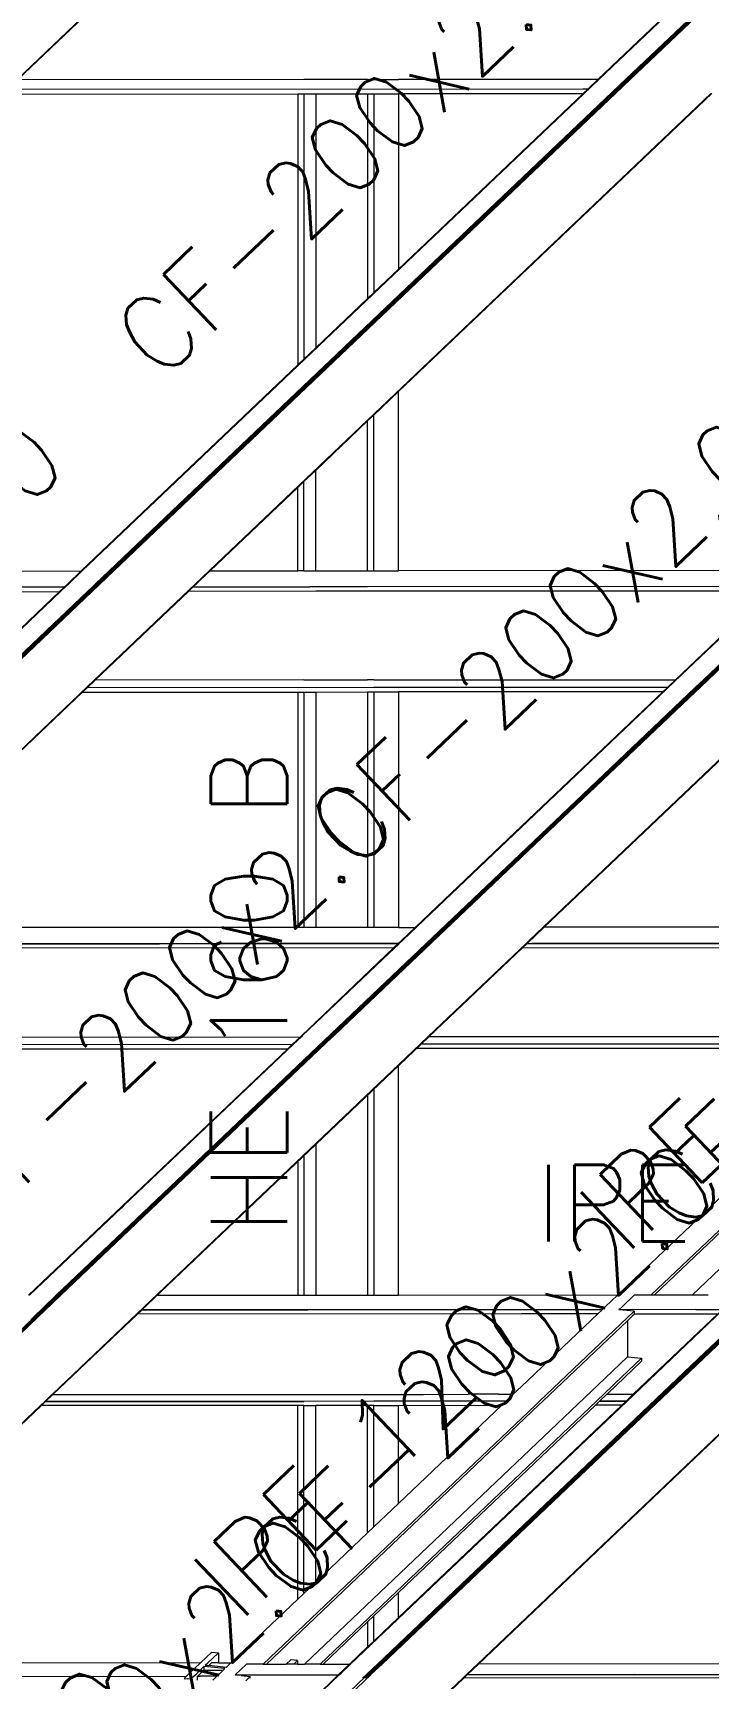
# Model space of a CAD drawing. Header units: millimetres. Extents: x 0 to 42, y 0 to 29.7.
# Drawn here: x 12.667 to 14.018, y 17.02 to 20.312 of the extents above; entities that cross this region are included whole.
import ezdxf
from ezdxf.enums import TextEntityAlignment as Align

# ---------------------------------------------------------------- set-up
doc = ezdxf.new("R2010")
doc.units = ezdxf.units.MM
doc.layers.add('BARRAS_DE_ACERO', color=7, linetype='Continuous', lineweight=9)
doc.layers.add('REFERENCIA_DE_LAS_BARRAS', color=2, linetype='Continuous', lineweight=9)
doc.styles.add('CYPETXT', font='romans__.ttf', dxfattribs={"height": 0.2})

msp = doc.modelspace()

# ---------------------------------------------------------------- linework, layer by layer
at = {"layer": 'BARRAS_DE_ACERO'}
for p, q in [((13.82565, 20.19049), (14.13894, 20.48845)), ((14.13679, 20.48845), (13.85476, 20.22022)), ((14.14145, 20.48845), (13.85959, 20.22038)), ((14.14394, 20.48845), (13.86077, 20.21914)), ((14.04951, 20.45784), (13.79925, 20.21983)), ((14.04139, 20.44872), (13.79995, 20.2191)), ((13.86176, 20.2181), (14.11387, 20.45787)), ((12.86729, 20.43969), (12.63539, 20.21914)), ((12.86741, 20.43809), (12.6364, 20.21839)), ((12.86722, 20.4383), (12.6527, 20.2343)), ((13.79792, 20.21909), (14.0291, 20.43896)), ((13.20955, 20.21874), (12.6364, 20.21839)), ((13.86176, 20.2181), (12.82885, 19.23574)), ((13.85476, 20.22022), (13.00149, 19.40872)), ((13.85959, 20.22038), (13.0032, 19.4059)), ((13.337, 20.21881), (13.20955, 20.21874)), ((13.337, 20.21881), (13.3988, 20.21885)), ((13.79792, 20.21909), (13.3988, 20.21885)), ((13.79792, 20.21909), (13.77809, 20.20023)), ((13.79847, 20.21909), (13.77864, 20.20023)), ((13.79925, 20.21983), (13.79847, 20.21909)), ((13.842, 20.20129), (13.86077, 20.21914)), ((12.6063, 20.18976), (13.19719, 20.19012)), ((12.61656, 20.19952), (13.76781, 20.20022)), ((13.82565, 20.19049), (12.82178, 19.23574)), ((13.76837, 20.19046), (12.95135, 19.41343)), ((13.84093, 20.20027), (13.00387, 19.40418)), ((14.02385, 20.19061), (13.0207, 19.23656)), ((13.19719, 20.19012), (13.19719, 19.64777)), ((13.20955, 20.19013), (13.20955, 19.65953)), ((13.23304, 20.19014), (13.23304, 19.68187)), ((13.337, 20.1902), (13.337, 19.78074)), ((13.3988, 19.59445), (14.02564, 20.19061)), ((13.67006, 19.85284), (14.02521, 20.19061)), ((13.77808, 20.20022), (13.76782, 20.19046)), ((13.76837, 20.19046), (13.77864, 20.20023)), ((13.842, 20.20129), (13.84093, 20.20027)), ((13.67006, 19.85284), (13.3457, 19.54435)), ((13.34936, 19.79249), (13.337, 19.78074)), ((13.337, 19.78074), (13.23304, 19.68187)), ((13.23304, 19.68187), (13.20955, 19.65953)), ((13.34936, 19.54743), (13.3988, 19.59445)), ((13.3988, 19.23609), (13.3988, 19.59445)), ((13.3457, 19.54435), (13.18352, 19.39011)), ((12.95135, 19.41343), (12.76448, 19.23571)), ((12.76595, 19.23571), (12.95336, 19.41394)), ((12.81961, 19.23574), (13.00149, 19.40872)), ((13.0032, 19.4059), (12.82428, 19.23574)), ((13.00387, 19.40418), (12.82676, 19.23574)), ((13.10243, 19.31299), (13.18352, 19.39011)), ((13.10243, 19.31299), (13.06189, 19.27443)), ((13.04162, 19.25515), (13.06189, 19.27443)), ((12.82885, 19.23574), (12.59892, 19.01706)), ((12.76393, 19.23571), (12.73676, 19.20987)), ((12.79146, 19.20216), (12.82676, 19.23574)), ((12.81961, 19.23574), (12.79244, 19.2099)), ((12.7946, 19.2099), (12.82178, 19.23574)), ((12.79711, 19.2099), (12.82428, 19.23574)), ((12.99279, 19.21002), (13.0207, 19.23656)), ((13.02135, 19.23587), (12.99417, 19.21002)), ((13.02169, 19.23586), (13.00171, 19.21685)), ((13.02166, 19.23617), (13.02135, 19.23587)), ((13.02198, 19.23647), (13.02166, 19.23617)), ((13.02176, 19.23586), (13.02169, 19.23586)), ((13.02198, 19.23647), (13.02261, 19.23707)), ((13.02388, 19.23828), (13.02261, 19.23707)), ((13.02641, 19.24069), (13.02388, 19.23828)), ((13.02641, 19.24069), (13.03148, 19.24551)), ((13.04162, 19.25515), (13.03148, 19.24551)), ((13.20955, 19.23598), (13.19719, 19.23597)), ((13.20955, 19.23598), (13.23304, 19.23599)), ((13.23304, 19.23599), (13.337, 19.23605)), ((13.337, 19.23605), (13.34936, 19.23606)), ((13.34936, 19.23606), (13.3988, 19.23609)), ((14.18329, 19.23657), (13.3988, 19.23609)), ((12.72989, 19.20334), (12.08553, 19.20295)), ((12.51994, 19.00173), (12.72294, 19.1948)), ((12.72064, 19.19454), (12.53398, 19.01702)), ((12.58968, 19.01706), (12.77633, 19.19457)), ((12.59184, 19.01706), (12.78532, 19.20107)), ((12.59684, 19.01706), (12.79146, 19.20216)), ((12.78659, 19.19989), (12.69233, 19.11024)), ((12.72294, 19.1948), (12.73192, 19.20334)), ((12.72989, 19.20334), (12.73676, 19.20987)), ((12.77633, 19.19457), (12.78561, 19.2034)), ((12.78532, 19.20107), (12.78777, 19.2034)), ((12.78561, 19.2034), (12.79244, 19.2099)), ((12.78659, 19.19989), (12.79025, 19.20337)), ((12.7946, 19.2099), (12.78777, 19.2034)), ((12.99279, 19.21002), (12.79001, 19.01717)), ((12.79302, 19.20601), (12.79025, 19.20337)), ((12.9818, 19.19825), (12.79162, 19.01738)), ((12.97848, 19.19469), (12.79182, 19.01717)), ((12.79711, 19.2099), (12.79302, 19.20601)), ((12.97848, 19.19469), (12.98752, 19.20329)), ((13.23304, 19.19484), (12.97848, 19.19469)), ((12.9818, 19.19825), (12.98751, 19.20369)), ((12.99417, 19.21002), (12.98751, 19.20369)), ((12.98766, 19.20349), (12.99453, 19.21002)), ((12.98773, 19.20349), (13.22131, 19.20364)), ((13.00171, 19.21685), (12.99453, 19.21002)), ((13.33596, 19.2037), (13.22131, 19.20364)), ((14.13999, 19.19539), (13.23304, 19.19484)), ((13.95333, 19.01787), (14.13999, 19.19539)), ((14.14982, 19.20421), (13.9541, 19.01807)), ((13.97816, 19.03955), (14.15814, 19.21073)), ((14.2118, 19.21076), (14.00904, 19.01792)), ((14.01118, 19.01792), (14.21395, 19.21076)), ((14.0137, 19.01792), (14.21647, 19.21076)), ((14.0162, 19.01792), (14.21896, 19.21076)), ((14.01828, 19.01792), (14.21339, 19.20347)), ((12.69233, 19.11024), (12.59436, 19.01706)), ((13.40723, 18.49656), (13.97816, 19.03955)), ((12.23686, 18.48978), (12.77555, 19.0021)), ((12.79001, 19.01717), (12.24187, 18.49585)), ((12.77555, 19.0021), (12.79162, 19.01738)), ((12.79182, 19.01717), (12.77575, 19.00189)), ((13.34936, 19.00224), (12.77575, 19.00189)), ((13.20955, 19.01742), (12.79182, 19.01717)), ((13.34944, 19.0175), (13.33706, 19.0175)), ((13.34944, 19.0175), (13.95333, 19.01787)), ((13.92798, 18.99376), (13.3988, 18.99344)), ((13.9541, 19.01807), (13.4054, 18.49623)), ((13.92798, 18.99376), (13.61841, 18.69934)), ((13.99284, 19.0025), (13.66904, 18.69457)), ((14.00581, 19.01281), (13.67006, 18.69349)), ((14.00202, 19.00681), (13.67125, 18.69223)), ((14.18539, 18.99391), (13.67191, 18.50556)), ((13.6739, 18.69041), (13.99292, 18.99379)), ((13.6884, 18.52255), (14.18401, 18.99391)), ((13.6902, 18.52255), (14.18582, 18.99391)), ((13.93727, 19.0026), (13.92798, 18.99376)), ((13.95333, 19.01787), (13.93727, 19.0026)), ((14.00902, 19.0179), (13.99284, 19.0025)), ((13.99292, 18.99379), (14.00221, 19.00263)), ((14.00889, 19.01097), (14.00012, 19.00263)), ((14.01368, 19.0179), (14.00202, 19.00681)), ((14.00221, 19.00263), (14.01828, 19.01792)), ((14.01116, 19.0179), (14.00581, 19.01281)), ((14.01618, 19.0179), (14.00889, 19.01097)), ((14.00904, 19.01792), (14.00902, 19.0179)), ((14.01116, 19.0179), (14.01118, 19.01792)), ((14.01368, 19.0179), (14.0137, 19.01792)), ((14.01618, 19.0179), (14.0162, 19.01792)), ((12.76647, 18.99306), (12.27086, 18.52169)), ((13.19719, 18.99332), (13.19719, 18.52225)), ((13.20955, 18.99333), (13.20955, 18.52226)), ((13.23304, 18.99334), (13.23304, 18.52227)), ((13.337, 18.9934), (13.337, 18.52233)), ((13.34936, 18.99341), (13.34936, 18.52234)), ((13.67232, 18.68891), (13.28527, 18.3208)), ((13.67125, 18.69223), (13.30313, 18.34212)), ((13.67004, 18.69349), (13.31955, 18.36013)), ((13.66904, 18.69457), (13.41326, 18.4513)), ((13.67331, 18.68985), (13.67232, 18.68891)), ((13.67233, 18.6909), (13.67234, 18.6909)), ((13.67252, 18.69107), (13.67234, 18.6909)), ((13.67252, 18.69107), (13.67272, 18.69126)), ((13.67272, 18.69126), (13.67311, 18.69163)), ((13.6739, 18.69238), (13.67311, 18.69163)), ((13.67331, 18.68985), (13.6739, 18.69041)), ((13.19719, 18.52225), (12.27086, 18.52169)), ((13.20955, 18.52226), (13.19719, 18.52225)), ((13.23304, 18.52227), (13.20955, 18.52226)), ((13.337, 18.52233), (13.23304, 18.52227)), ((13.34936, 18.52234), (13.337, 18.52233)), ((13.3988, 18.52237), (13.34936, 18.52234)), ((13.69014, 18.52255), (13.65615, 18.49023)), ((13.6884, 18.52255), (13.66124, 18.49671)), ((13.67191, 18.50556), (13.6626, 18.49671)), ((13.6902, 18.52255), (13.69014, 18.52255)), ((14.51051, 18.52305), (13.6902, 18.52255)), ((13.38907, 18.48122), (12.22757, 18.48052)), ((12.92014, 18.48977), (13.04264, 18.48985)), ((13.04264, 18.48985), (13.20955, 18.48996)), ((13.21015, 18.48993), (13.04295, 18.48983)), ((13.04295, 18.48981), (13.2245, 18.48993)), ((13.20246, 18.30373), (13.38907, 18.48122)), ((13.24043, 18.48998), (13.20955, 18.48996)), ((13.21015, 18.48993), (13.24043, 18.48995)), ((13.2245, 18.48993), (13.24055, 18.48994)), ((13.27399, 18.49), (13.24043, 18.48998)), ((13.24055, 18.48995), (13.24043, 18.48995)), ((13.34936, 18.49005), (13.27399, 18.49)), ((13.39833, 18.49003), (13.29719, 18.48998)), ((13.31007, 18.40555), (13.37933, 18.47142)), ((13.31264, 18.4066), (13.38006, 18.47073)), ((13.39838, 18.49008), (13.34936, 18.49005)), ((13.37933, 18.47142), (13.38656, 18.4783)), ((13.38006, 18.47073), (13.39929, 18.48901)), ((13.39633, 18.48759), (13.38656, 18.4783)), ((13.39833, 18.49003), (13.38907, 18.48122)), ((13.39633, 18.48759), (13.3986, 18.48975)), ((13.39835, 18.49005), (13.39833, 18.49003)), ((13.39838, 18.49008), (13.40519, 18.49656)), ((13.3986, 18.48975), (13.39889, 18.49003)), ((13.39889, 18.49003), (13.39894, 18.49008)), ((13.4054, 18.49623), (13.39894, 18.49008)), ((13.40042, 18.49008), (13.39929, 18.48901)), ((13.40723, 18.49656), (13.40042, 18.49008)), ((13.45848, 18.30388), (13.65443, 18.49023)), ((13.46028, 18.30388), (13.64691, 18.48138)), ((13.51798, 18.35916), (13.65562, 18.49006)), ((13.656, 18.49003), (13.64691, 18.48138)), ((13.66124, 18.49671), (13.65443, 18.49023)), ((13.65579, 18.49023), (13.65562, 18.49006)), ((13.65579, 18.49023), (13.6626, 18.49671)), ((13.6561, 18.49018), (13.6656, 18.49019)), ((13.65613, 18.49021), (13.65615, 18.49023)), ((13.65613, 18.49021), (13.66594, 18.49022)), ((13.65615, 18.49023), (13.66608, 18.49024)), ((13.66594, 18.49019), (13.6656, 18.49019)), ((13.66767, 18.49022), (13.66594, 18.49022)), ((13.66594, 18.49019), (13.66767, 18.49019)), ((13.66767, 18.49024), (13.66608, 18.49024)), ((13.68741, 18.49025), (13.66767, 18.49024)), ((13.66767, 18.49022), (13.68749, 18.49023)), ((13.66767, 18.49019), (13.68897, 18.4902)), ((14.11065, 18.49051), (13.68741, 18.49025)), ((13.68749, 18.49023), (13.68897, 18.49023)), ((14.57751, 18.49076), (13.68897, 18.49023)), ((13.68897, 18.4902), (14.11065, 18.49046)), ((13.41326, 18.4513), (13.20955, 18.25757)), ((13.20627, 18.30544), (13.31264, 18.4066)), ((13.31007, 18.40555), (13.23585, 18.33496)), ((13.26028, 18.30376), (13.31955, 18.36013)), ((13.30313, 18.34212), (13.26408, 18.30498)), ((13.51798, 18.35916), (13.46008, 18.30409)), ((12.65885, 17.7862), (13.20299, 18.30371)), ((12.89779, 17.95663), (13.26408, 18.30498)), ((12.90136, 17.95568), (13.26623, 18.30269)), ((13.18639, 18.28846), (13.20243, 18.30371)), ((13.18841, 18.28846), (13.20447, 18.30373)), ((13.20246, 18.30373), (13.20243, 18.30371)), ((13.20299, 18.30371), (13.20301, 18.30373)), ((13.20481, 18.30544), (13.20301, 18.30373)), ((13.20627, 18.30544), (13.20447, 18.30373)), ((13.20481, 18.30544), (13.22093, 18.32077)), ((13.23226, 18.33155), (13.22093, 18.32077)), ((13.23585, 18.33496), (13.23226, 18.33155)), ((13.26522, 18.30374), (13.26494, 18.30347)), ((13.26524, 18.30376), (13.26522, 18.30374)), ((13.28317, 18.3208), (13.26524, 18.30376)), ((13.26733, 18.30374), (13.26623, 18.30269)), ((13.26735, 18.30376), (13.26733, 18.30374)), ((13.26915, 18.30547), (13.26735, 18.30376)), ((13.26915, 18.30547), (13.28527, 18.3208)), ((13.46028, 18.30388), (13.44422, 18.28861)), ((13.46028, 18.30388), (14.3816, 18.30443)), ((13.90476, 17.78695), (14.44892, 18.30448)), ((12.02486, 18.28774), (13.18639, 18.28846)), ((12.08548, 18.27894), (13.17708, 18.2796)), ((12.84587, 17.96461), (13.17708, 18.2796)), ((12.84928, 17.96592), (13.18841, 18.28846)), ((12.88944, 17.76269), (13.44242, 18.28861)), ((13.17708, 18.2796), (13.18639, 18.28846)), ((14.36555, 18.28917), (13.44422, 18.28861)), ((13.83743, 17.78691), (14.35625, 18.28032)), ((13.20955, 18.25757), (12.71396, 17.78623)), ((13.34936, 18.19839), (13.337, 18.18663)), ((13.23304, 18.08817), (12.76151, 17.63972)), ((12.91612, 17.78635), (13.19719, 18.05366)), ((12.84587, 17.96461), (12.65828, 17.7862)), ((12.84462, 17.96149), (12.6603, 17.7862)), ((12.89779, 17.95663), (12.71862, 17.78623)), ((12.7232, 17.78623), (12.90136, 17.95568)), ((12.84462, 17.96149), (12.8489, 17.96556)), ((12.84928, 17.96592), (12.8489, 17.96556)), ((12.7232, 17.78623), (12.53061, 17.60307)), ((12.68386, 17.75317), (12.71862, 17.78623)), ((12.71396, 17.78623), (12.68908, 17.76257)), ((12.72109, 17.78623), (12.69015, 17.7568)), ((12.69123, 17.76257), (12.71611, 17.78623)), ((12.88517, 17.75698), (12.91605, 17.78635)), ((12.91605, 17.78635), (12.91612, 17.78635)), ((12.91612, 17.78635), (13.19719, 17.78652)), ((13.3988, 17.78664), (13.83743, 17.78691)), ((13.83743, 17.78691), (13.81256, 17.76325)), ((13.84623, 17.76327), (13.8711, 17.78693)), ((13.8711, 17.78693), (13.90476, 17.78695)), ((13.90476, 17.78695), (13.91108, 17.78695)), ((13.98719, 17.787), (14.01854, 17.78702)), ((12.52353, 17.60307), (12.67054, 17.74288)), ((12.67966, 17.74917), (12.52603, 17.60307)), ((12.59919, 17.67029), (12.68184, 17.7489)), ((12.67446, 17.74866), (12.6627, 17.73748)), ((12.67054, 17.74288), (12.68147, 17.75328)), ((12.68386, 17.75317), (12.67966, 17.74917)), ((12.6823, 17.75407), (12.68147, 17.75328)), ((12.69015, 17.7568), (12.68184, 17.7489)), ((12.6823, 17.75407), (12.68517, 17.7568)), ((12.68517, 17.7568), (12.6852, 17.75683)), ((12.69123, 17.76257), (12.6852, 17.75683)), ((12.87662, 17.74878), (12.70721, 17.58765)), ((12.88944, 17.76269), (12.76106, 17.64059)), ((12.87662, 17.74878), (12.88421, 17.756)), ((13.64476, 17.74925), (12.87662, 17.74878)), ((12.88497, 17.75672), (12.88421, 17.756)), ((12.88513, 17.75695), (12.88517, 17.75698)), ((12.88518, 17.75692), (12.88528, 17.75692)), ((12.88521, 17.75695), (13.21097, 17.75714)), ((13.20593, 17.75711), (12.88528, 17.75692)), ((13.21184, 17.75712), (13.20593, 17.75711)), ((13.21185, 17.75712), (13.21184, 17.75712)), ((13.21185, 17.75712), (13.21707, 17.75712)), ((13.21736, 17.75712), (13.21707, 17.75712)), ((13.39883, 17.75724), (13.21736, 17.75712)), ((13.36375, 17.04838), (14.11019, 17.75828)), ((13.8065, 17.75749), (13.39883, 17.75724)), ((13.54593, 17.224), (14.10524, 17.75593)), ((13.68126, 17.57439), (13.87061, 17.75447)), ((13.8065, 17.75749), (13.79793, 17.74934)), ((13.8065, 17.75749), (13.81256, 17.76325)), ((13.84017, 17.75751), (13.84028, 17.75751)), ((13.84019, 17.75753), (13.84018, 17.75752)), ((13.99367, 17.7576), (13.84028, 17.75751)), ((13.87061, 17.75447), (13.84028, 17.75751)), ((13.85686, 17.73537), (13.86614, 17.7442)), ((13.87158, 17.74938), (13.86614, 17.7442)), ((13.86872, 17.58835), (14.03813, 17.74948)), ((13.87158, 17.74938), (14.03813, 17.74948)), ((13.99367, 17.7576), (13.99392, 17.7576)), ((13.99392, 17.7576), (14.00835, 17.7576)), ((14.04727, 17.75763), (13.99652, 17.70937)), ((14.00835, 17.7576), (14.01183, 17.7576)), ((14.0118, 17.67151), (14.09381, 17.74951)), ((14.01183, 17.7576), (14.0467, 17.75763)), ((14.01263, 17.67023), (14.09598, 17.74951)), ((13.68761, 17.57439), (13.85686, 17.73537)), ((13.85686, 17.73537), (13.85685, 17.66305)), ((13.99652, 17.70937), (13.86927, 17.58836)), ((13.3566, 17.04838), (14.0118, 17.67151)), ((14.01263, 17.67023), (13.35877, 17.04838)), ((13.81227, 17.62065), (13.85685, 17.66305)), ((13.8852, 17.65422), (13.81762, 17.58994)), ((13.83196, 17.60957), (13.8852, 17.6602)), ((13.85685, 17.66305), (13.8852, 17.6602)), ((13.8852, 17.6602), (13.8852, 17.65422)), ((12.72174, 17.60319), (12.76106, 17.64059)), ((13.21046, 17.04829), (13.81227, 17.62065)), ((12.70537, 17.58763), (12.69081, 17.57378)), ((12.70677, 17.58766), (12.69241, 17.574)), ((12.69262, 17.57378), (12.70721, 17.58765)), ((12.70537, 17.58763), (12.70539, 17.58765)), ((12.70539, 17.58765), (12.72174, 17.60319)), ((12.70721, 17.58765), (13.19955, 17.58794)), ((13.19955, 17.58794), (13.20955, 17.58794)), ((13.20955, 17.58794), (13.44883, 17.58809)), ((13.30295, 17.04835), (13.86894, 17.58663)), ((13.44883, 17.58809), (13.5383, 17.58815)), ((13.59892, 17.58818), (13.5383, 17.58815)), ((13.6285, 17.5882), (13.61394, 17.57435)), ((13.81132, 17.58994), (13.79504, 17.57446)), ((13.81132, 17.58994), (13.82597, 17.60387)), ((13.81591, 17.58831), (13.86872, 17.58835)), ((13.82597, 17.60387), (13.83196, 17.60957)), ((13.86872, 17.58835), (13.85444, 17.57476)), ((13.85469, 17.57449), (13.86927, 17.58836)), ((12.14038, 17.05028), (12.68224, 17.56563)), ((12.14174, 17.05028), (12.68361, 17.56563)), ((12.14218, 17.05028), (12.68405, 17.56563)), ((12.68224, 17.56563), (12.69081, 17.57378)), ((12.69218, 17.57378), (12.68361, 17.56563)), ((12.68405, 17.56563), (12.69259, 17.57375)), ((12.69218, 17.57378), (12.69241, 17.574)), ((12.69259, 17.57375), (13.20955, 17.57407)), ((12.69262, 17.57378), (12.69259, 17.57375)), ((13.67903, 17.56623), (13.13433, 17.04823)), ((13.61394, 17.57435), (13.20051, 17.5741)), ((13.61392, 17.57433), (13.20051, 17.57408)), ((13.34936, 17.57415), (13.20955, 17.57407)), ((13.20955, 17.56595), (13.23304, 17.56596)), ((13.24182, 17.04831), (13.79504, 17.57446)), ((13.67269, 17.56623), (13.26519, 17.17868)), ((13.6139, 17.57431), (13.34936, 17.57415)), ((13.3988, 17.36975), (13.60537, 17.56619)), ((13.3988, 17.36975), (13.3988, 17.56607)), ((13.85469, 17.57449), (13.49408, 17.23152)), ((14.11156, 17.57464), (13.53632, 17.02757)), ((13.6139, 17.57431), (13.60537, 17.56619)), ((13.61392, 17.57433), (13.6139, 17.57431)), ((13.61392, 17.57433), (13.61394, 17.57435)), ((13.67269, 17.56623), (13.68122, 17.57435)), ((13.68761, 17.57439), (13.67903, 17.56623)), ((13.68122, 17.57435), (13.68126, 17.57439)), ((13.80131, 17.57442), (13.79278, 17.5663)), ((13.80131, 17.57442), (13.84901, 17.57446)), ((13.80131, 17.57442), (13.80133, 17.57444)), ((13.80133, 17.57444), (13.80135, 17.57446)), ((13.80133, 17.57444), (13.83399, 17.57446)), ((13.83399, 17.57446), (13.85119, 17.57447)), ((13.84558, 17.56633), (13.85412, 17.57446)), ((13.85412, 17.57446), (13.84901, 17.57446)), ((13.85408, 17.57448), (13.85119, 17.57447)), ((13.85413, 17.57447), (13.85408, 17.57448)), ((13.85443, 17.57475), (13.85444, 17.57476)), ((13.3988, 17.36975), (13.34936, 17.32273)), ((13.49408, 17.23152), (13.30148, 17.04835)), ((13.36127, 17.04838), (13.54593, 17.224)), ((13.20955, 17.18976), (13.19719, 17.17801)), ((13.23304, 17.2121), (13.20955, 17.18976)), ((13.34936, 17.1446), (13.3988, 17.19162)), ((13.3988, 17.14143), (13.3988, 17.19162)), ((13.06348, 17.05084), (13.19719, 17.17801)), ((13.24812, 17.04831), (13.337, 17.13284)), ((13.34936, 17.09441), (13.3988, 17.14143)), ((13.0253, 17.07253), (13.00245, 17.0508)), ((13.03862, 17.07119), (13.01719, 17.05081)), ((13.0253, 17.07253), (13.03862, 17.07119)), ((13.17433, 17.04826), (13.18318, 17.05668)), ((13.19649, 17.05534), (13.18318, 17.05668)), ((13.19649, 17.05534), (13.18906, 17.04827)), ((13.30092, 17.04835), (13.337, 17.08266)), ((12.98905, 17.02406), (12.99425, 17.02901)), ((13.00949, 17.04349), (12.99425, 17.02901)), ((12.99674, 17.02406), (12.99901, 17.02622)), ((12.99675, 17.01642), (12.99674, 17.02406)), ((12.99674, 17.02406), (13.00271, 17.02406)), ((13.00194, 17.02901), (12.99901, 17.02622)), ((13.00949, 17.03619), (13.00194, 17.02901)), ((13.05134, 17.03929), (13.00949, 17.04349)), ((13.00949, 17.04349), (13.00949, 17.03619)), ((13.00949, 17.03619), (13.0481, 17.03621)), ((13.01212, 17.04599), (13.01719, 17.05081)), ((13.01212, 17.04599), (13.01906, 17.04529)), ((13.02487, 17.05081), (13.01906, 17.04529)), ((13.05396, 17.04179), (13.01906, 17.04529)), ((13.03862, 17.05082), (13.02487, 17.05081)), ((13.04055, 17.02903), (13.03535, 17.02409)), ((13.04055, 17.02903), (13.0481, 17.03621)), ((13.0481, 17.03621), (13.05134, 17.03929)), ((13.05396, 17.04179), (13.06348, 17.05084)), ((13.09436, 17.04821), (13.07181, 17.02676)), ((13.07181, 17.02676), (13.2333, 17.02684)), ((13.08413, 17.02552), (13.07181, 17.02676)), ((13.08413, 17.02552), (13.10224, 17.0237)), ((13.12802, 17.04823), (13.09436, 17.04821)), ((13.13433, 17.04823), (13.17433, 17.04826)), ((13.28037, 17.02687), (13.19649, 16.9471)), ((13.27881, 17.02679), (13.19649, 16.9485)), ((13.53523, 17.02652), (13.20955, 16.7168)), ((13.24182, 17.04831), (13.21046, 17.04829)), ((13.33296, 17.02383), (13.22484, 16.921)), ((13.2333, 17.02684), (13.27834, 17.02687)), ((13.27834, 17.02687), (13.27139, 17.02026)), ((13.27834, 17.02687), (13.30092, 17.04835)), ((13.28037, 17.02687), (13.284, 17.03033)), ((13.28154, 17.02939), (13.30148, 17.04835)), ((13.284, 17.03033), (13.30295, 17.04835)), ((13.33402, 17.0269), (13.32707, 17.02029)), ((13.33216, 17.02069), (13.33174, 17.02029)), ((13.33216, 17.02069), (13.33869, 17.0269)), ((13.33619, 17.0269), (13.33296, 17.02383)), ((13.33422, 17.02029), (13.34117, 17.0269)), ((13.33619, 17.0269), (13.33621, 17.02692)), ((13.33621, 17.02692), (13.33982, 17.03036)), ((13.33765, 17.03036), (13.3566, 17.04838)), ((13.33871, 17.02692), (13.33869, 17.0269)), ((13.34232, 17.03036), (13.33871, 17.02692)), ((13.33982, 17.03036), (13.35877, 17.04838)), ((13.34119, 17.02692), (13.34117, 17.0269)), ((13.34119, 17.02692), (13.34343, 17.02906)), ((13.34232, 17.03036), (13.36127, 17.04838)), ((13.3448, 17.03036), (13.34343, 17.02906)), ((13.34437, 17.02796), (13.36583, 17.04838)), ((13.36375, 17.04838), (13.3448, 17.03036)), ((13.53596, 17.02681), (13.52923, 17.02041)), ((14.51051, 17.02101), (13.52923, 17.02041)), ((13.53438, 17.02702), (13.5344, 17.02704)), ((13.5344, 17.02704), (13.53461, 17.02724)), ((13.53595, 17.02722), (13.53523, 17.02652)), ((13.53632, 17.02757), (13.53595, 17.02722)), ((13.53596, 17.02681), (13.5361, 17.02702)), ((13.5361, 17.02702), (13.53622, 17.02714)), ((13.5361, 17.02702), (13.53618, 17.02702)), ((14.48575, 17.02759), (13.53618, 17.02702)), ((13.87066, 17.02725), (13.5362, 17.02704)), ((13.5362, 17.02704), (13.84059, 17.02722)), ((13.53677, 17.02766), (13.53622, 17.02714)), ((13.53677, 17.02766), (13.55869, 17.0485)), ((13.55877, 17.0485), (13.55869, 17.0485)), ((14.51051, 17.0491), (13.55877, 17.0485)), ((13.87066, 17.02725), (14.51658, 17.02765))]:
    msp.add_line(p, q, dxfattribs=at)
for points in [[(12.95336, 19.41394), (13.76984, 20.19046), (13.79995, 20.2191)], [(13.19719, 20.19012), (13.20955, 20.19013), (13.23304, 20.19014), (13.337, 20.1902), (13.34936, 20.19021), (13.3988, 20.19024)], [(13.34936, 20.19021), (13.34936, 19.79249), (13.3988, 19.83951)], [(13.76781, 20.20022), (13.77808, 20.20022), (13.77809, 20.20023)], [(12.08548, 19.69443), (12.08548, 19.23528), (12.76393, 19.23571)], [(13.20955, 19.65953), (13.19719, 19.64777), (12.76393, 19.23571)], [(13.337, 19.23605), (13.337, 19.53567), (13.23304, 19.4368)], [(13.34936, 19.23606), (13.34936, 19.54743), (13.337, 19.53567)], [(13.23304, 19.23599), (13.23304, 19.4368), (13.20955, 19.41446)], [(13.20955, 19.23598), (13.20955, 19.41446), (13.19719, 19.4027), (13.02176, 19.23586), (13.19719, 19.23597), (13.19719, 19.4027)], [(12.53453, 19.01702), (12.73044, 19.20334), (12.76448, 19.23571)], [(12.76595, 19.23571), (12.73878, 19.20987), (12.73192, 19.20334)], [(12.02367, 19.19412), (12.72064, 19.19454), (12.72989, 19.20334)], [(12.98773, 19.20349), (12.98766, 19.20349), (12.98752, 19.20329)], [(14.1386, 19.20419), (13.337, 19.2037), (13.33596, 19.2037)], [(12.77575, 19.00189), (12.76647, 18.99306), (13.19719, 18.99332)], [(13.20955, 19.01742), (13.23308, 19.01744), (13.33706, 19.0175)], [(13.93727, 19.0026), (13.39948, 19.00227), (13.34936, 19.00224)], [(13.6739, 18.69238), (13.99083, 18.99379), (14.00012, 19.00263)], [(13.19719, 18.99332), (13.20955, 18.99333), (13.23304, 18.99334), (13.337, 18.9934), (13.34936, 18.99341), (13.3988, 18.99344), (13.3988, 18.52237), (13.43235, 18.52239)], [(13.61841, 18.69934), (13.43235, 18.52239), (13.40519, 18.49656)], [(13.67233, 18.6909), (13.67232, 18.6909), (13.28317, 18.3208)], [(12.92014, 18.48977), (12.24188, 18.48936), (12.61914, 18.48958)], [(12.61914, 18.48958), (12.9203, 18.48976), (13.04295, 18.48983)], [(13.04295, 18.48981), (12.80135, 18.48967), (12.62005, 18.48956)], [(13.29719, 18.48998), (13.34951, 18.49002), (13.39835, 18.49005), (13.39838, 18.49008)], [(13.64691, 18.48138), (14.56824, 18.48194), (14.57749, 18.49074)], [(13.656, 18.49003), (13.6561, 18.49018), (13.65613, 18.49021)], [(14.62393, 18.4649), (13.91108, 17.78695), (13.98719, 17.787), (14.49136, 18.26649)], [(12.04093, 18.30302), (12.0855, 18.30305), (13.20243, 18.30371)], [(13.26028, 18.30376), (12.8966, 17.95788), (12.71611, 17.78623)], [(12.72109, 17.78623), (13.25025, 18.2895), (13.26494, 18.30347)], [(13.46008, 18.30409), (13.44402, 18.28882), (13.23304, 18.08817)], [(13.44242, 18.28861), (13.45846, 18.30386), (13.45848, 18.30388)], [(14.35625, 18.28032), (13.43492, 18.27976), (13.3988, 18.24541)], [(13.44422, 18.28861), (13.44418, 18.28857), (13.43492, 18.27976)], [(13.3988, 17.78664), (13.3988, 18.24541), (13.34936, 18.19839)], [(13.23304, 18.08776), (13.337, 18.18663), (13.337, 17.7866), (13.34936, 17.78661)], [(13.34936, 18.19839), (13.34936, 17.78661), (13.3988, 17.78664)], [(13.19719, 18.05366), (13.20955, 18.06542), (13.23304, 18.08776), (13.23304, 17.78654), (13.337, 17.7866)], [(13.19719, 18.05366), (13.19719, 17.78652), (13.20955, 17.78653)], [(13.20955, 18.06542), (13.20955, 17.78653), (13.23304, 17.78654)], [(14.14255, 17.78708), (14.11769, 17.76343), (13.36583, 17.04838)], [(12.67446, 17.74866), (12.68302, 17.7568), (12.68305, 17.75683), (12.68908, 17.76257)], [(12.88518, 17.75692), (12.88511, 17.75692), (12.88497, 17.75672)], [(12.88513, 17.75695), (12.8851, 17.75692), (12.88511, 17.75692)], [(12.88521, 17.75695), (13.20592, 17.75715), (13.21185, 17.75715)], [(13.21097, 17.75714), (13.21185, 17.75714), (13.21691, 17.75714), (13.21185, 17.75715)], [(13.64485, 17.60376), (13.79793, 17.74934), (13.64476, 17.74925)], [(13.84008, 17.75753), (13.84019, 17.75753), (13.84623, 17.76327)], [(13.84017, 17.75751), (13.84018, 17.75752), (13.84008, 17.75753)], [(13.86894, 17.58663), (13.86966, 17.58732), (14.04874, 17.75763)], [(13.87061, 17.75447), (13.87061, 17.74938), (13.87158, 17.74938)], [(12.70677, 17.58766), (12.73269, 17.61231), (12.76151, 17.63972)], [(14.12473, 17.58848), (13.55696, 17.0485), (13.53461, 17.02724)], [(13.59892, 17.58818), (13.6285, 17.5882), (13.64485, 17.60376)], [(13.85415, 17.57449), (13.85404, 17.57449), (13.80135, 17.57446), (13.8159, 17.5883)], [(13.8159, 17.5883), (13.81591, 17.58831), (13.81762, 17.58994)], [(13.19719, 17.17801), (13.19719, 17.56594), (12.68405, 17.56563)], [(13.20051, 17.5741), (12.69262, 17.57378), (13.20051, 17.57408)], [(13.20955, 17.18976), (13.20955, 17.56595), (13.19719, 17.56594)], [(13.337, 17.31097), (13.337, 17.56603), (13.23304, 17.56596)], [(13.34936, 17.32273), (13.337, 17.31097), (13.23304, 17.2121), (13.23304, 17.56596)], [(13.34936, 17.32273), (13.34936, 17.56604), (13.337, 17.56603)], [(13.34936, 17.56604), (13.3988, 17.56607), (13.60537, 17.56619)], [(13.3988, 17.14143), (13.84558, 17.56633), (13.79278, 17.5663), (13.3988, 17.19162)], [(13.55877, 17.0485), (14.1034, 17.56649), (14.51051, 17.56674)], [(13.85412, 17.57446), (13.85413, 17.57447), (13.85415, 17.57449), (13.85443, 17.57475)], [(13.26519, 17.17868), (13.12802, 17.04823), (13.13433, 17.04823)], [(13.34936, 17.09441), (13.34936, 17.1446), (13.337, 17.13284)], [(13.337, 17.13284), (13.337, 17.08266), (13.34936, 17.09441)], [(13.03862, 17.07119), (13.03862, 17.05082), (13.06348, 17.05084)], [(13.19649, 17.05534), (13.19649, 17.04828), (13.21046, 17.04829)], [(12.11876, 17.02808), (12.11396, 17.02352), (12.97433, 17.02405)], [(13.00245, 17.0508), (12.14218, 17.05028), (12.1421, 17.05028)], [(13.34437, 17.02796), (13.34328, 17.02692), (13.34325, 17.0269), (12.59467, 16.31496)], [(12.97433, 17.02405), (12.96968, 17.01963), (12.97619, 17.01897)], [(13.00245, 17.0508), (12.97953, 17.029), (12.97433, 17.02405)], [(12.98905, 17.02406), (12.98299, 17.01829), (12.97619, 17.01897)], [(13.02731, 17.01644), (13.03535, 17.02409), (13.00271, 17.02406)], [(13.10224, 17.02017), (13.10224, 17.0237), (13.0933, 17.0152)], [(13.19649, 17.04828), (13.18906, 17.04827), (13.17433, 17.04826)], [(13.24182, 17.04831), (13.24812, 17.04831), (13.30092, 17.04835)], [(13.28154, 17.02939), (13.27889, 17.02687), (13.27881, 17.02679)], [(13.33402, 17.0269), (13.33404, 17.02692), (13.33765, 17.03036)], [(13.39539, 16.89313), (13.40231, 16.89971), (13.41288, 16.90976), (13.52923, 17.02041)], [(13.53438, 17.02702), (13.52743, 17.02041), (13.42416, 16.9222)], [(13.84059, 17.02722), (14.51424, 17.02763), (14.51658, 17.02763)]]:
    msp.add_lwpolyline(points, dxfattribs=at)
for points in [[(13.3988, 19.83951), (13.76782, 20.19046), (13.3988, 20.19024), (13.3988, 19.83951)], [(13.67004, 18.69349), (13.67006, 18.69349), (13.67005, 18.69349)], [(13.24055, 18.48994), (13.29719, 18.48998), (13.24055, 18.48995)]]:
    msp.add_lwpolyline(points, close=True, dxfattribs=at)

# ---------------------------------------------------------------- texts
at = {"layer": 'REFERENCIA_DE_LAS_BARRAS', "style": 'CYPETXT'}
for s, rotation, width, p, p2 in [('CF-200x2.0', 43.60023, 0.812714, (12.92308, 19.61228), (13.77525, 20.4238)), ('CF-200x2.0', 43.60023, 0.812714, (11.89096, 18.63068), (12.74313, 19.44219)), ('CF-200x2.0', 43.60023, 0.812714, (13.31033, 18.63154), (14.16249, 19.44305)), ('HE 160 B', 90, 0.776302, (13.17628, 17.90867), (13.17628, 18.87617)), ('CF-200x2.0', 43.60023, 0.812714, (12.5486, 17.90709), (13.40077, 18.71861)), ('CF-200x2.0', 43.60023, 0.812714, (13.96796, 17.90795), (14.82013, 18.71947)), ('IPE 120', 43.60023, 0.844169, (13.85141, 17.8635), (14.43473, 18.41899)), ('CF-200x2.0', 43.60023, 0.812714, (13.19542, 17.17322), (14.04759, 17.98473)), ('IPE 120', 43.60023, 0.844169, (13.07887, 17.12876), (13.66219, 17.68426)), ('CF-200x2.0', 43.60023, 0.812714, (12.42288, 16.43849), (13.27504, 17.25)), ('CF-200x2.0', 43.60023, 0.812714, (13.84224, 16.43935), (14.69441, 17.25086)), ('IPE 120', 43.60023, 0.844169, (12.30633, 16.39403), (12.88965, 16.94952))]:
    msp.add_text(s, height=0.153333, rotation=rotation, dxfattribs=dict(at, width=width)).set_placement(p, p2, align=Align.FIT)
at = {"layer": 'REFERENCIA_DE_LAS_BARRAS', "style": 'CYPETXT', "width": 0.844169}
msp.add_text('IPE 200', height=0.153333, dxfattribs=at).set_placement((13.67285, 17.89407), (14.47835, 17.89407), align=Align.FIT)

doc.saveas('drawing.dxf')
